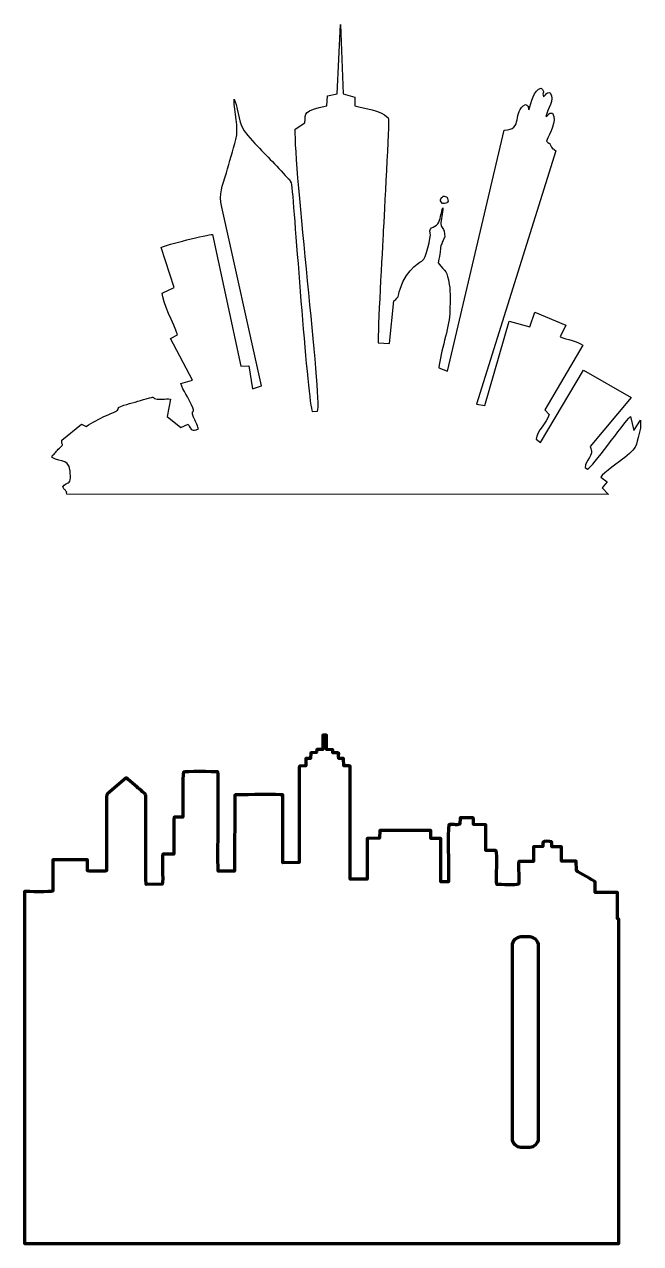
# Model space of a CAD drawing. Header units: millimetres. Extents: x -912 to 48, y -38 to 187.
# Drawn here: x -44.5 to 47.7, y -38 to 144.3 of the extents above; entities outside this region: 1.
import ezdxf

# ---------------------------------------------------------------- set-up
doc = ezdxf.new("R2010")
doc.units = ezdxf.units.MM
doc.header["$MEASUREMENT"] = 0
doc.header["$XCLIPFRAME"] = 0
doc.layers.add('Layer 1', color=7, linetype='Continuous')
doc.layers.add('Master Desktop', color=7, linetype='Continuous', plot=False)
picture_1 = doc.add_image_def('image1.jpg', size_in_pixel=(38074, 14274))

msp = doc.modelspace()

# ---------------------------------------------------------------- linework, layer by layer
at = {"layer": 'Layer 1', "lineweight": 70}
for points, knots in [([(44.45, 5.8218), (44.45, 5.8218), (44.45, 10.513), (44.45, 10.513), (44.45, 10.513), (44.1726, 10.5207), (44.3437, 10.5214), (44.2765, 10.5724), (44.2765, 10.5724), (44.2765, 10.5724), (44.2757, 14.4842), (44.2757, 14.4842), (44.2757, 14.4842), (44.2757, 14.4842), (40.9418, 14.4816), (40.9418, 14.4816), (40.9418, 14.4816), (40.9418, 14.4816), (40.9323, 16.0672), (40.9323, 16.0672), (40.9323, 16.0672), (40.6715, 16.3199), (38.5496, 17.3775), (38.1145, 17.7577), (38.1145, 17.7577), (38.1145, 17.7577), (38.0932, 19.1718), (38.0932, 19.1718), (38.0932, 19.1718), (38.0932, 19.1718), (35.9052, 19.1847), (35.9052, 19.1847), (35.9052, 19.1847), (35.9052, 19.1847), (35.8984, 21.3327), (35.8984, 21.3327), (35.8984, 21.3327), (35.8984, 21.3327), (34.4672, 21.3348), (34.4672, 21.3348), (34.4672, 21.3348), (34.4514, 21.5597), (34.4841, 21.8696), (34.4143, 22.0467), (34.4143, 22.0467), (34.1486, 22.125), (33.1883, 22.2551), (33.1211, 21.9029), (33.1211, 21.9029), (33.1071, 21.8297), (33.1085, 21.812), (33.1042, 21.7381), (33.1042, 21.7381), (33.0949, 21.5801), (33.1118, 21.5243), (33.0824, 21.3526), (33.0824, 21.3526), (33.0824, 21.3526), (31.6879, 21.3301), (31.6879, 21.3301), (31.6879, 21.3301), (31.6879, 21.3301), (31.684, 19.1288), (31.684, 19.1288), (31.684, 19.1288), (31.684, 19.1288), (29.496, 19.1061), (29.496, 19.1061), (29.496, 19.1061), (29.3961, 18.2927), (29.6227, 16.2841), (29.4413, 15.7127), (29.4413, 15.7127), (29.0691, 15.558), (26.8311, 15.6815), (26.208, 15.6621), (26.208, 15.6621), (26.1152, 16.4591), (26.3223, 20.4001), (26.1419, 20.7036), (26.1419, 20.7036), (26.0372, 20.8178), (25.6231, 20.7614), (25.4477, 20.7608), (25.4477, 20.7608), (25.1613, 20.7598), (24.8749, 20.761), (24.5884, 20.76), (24.5884, 20.76), (24.5884, 20.76), (24.5862, 24.608), (24.5862, 24.608), (24.5862, 24.608), (24.5862, 24.608), (22.7211, 24.6373), (22.7211, 24.6373), (22.7211, 24.6373), (22.7348, 24.9559), (22.7783, 25.3338), (22.6901, 25.6268), (22.6901, 25.6268), (22.6901, 25.6268), (20.716, 25.6391), (20.716, 25.6391), (20.716, 25.6391), (20.716, 25.6391), (20.6597, 24.6759), (20.6597, 24.6759), (20.6597, 24.6759), (20.2164, 24.5108), (19.3966, 24.7742), (19.0468, 24.5758), (19.0468, 24.5758), (18.8503, 24.2611), (19.0453, 17.2184), (18.9726, 16.0973), (18.9726, 16.0973), (18.9726, 16.0973), (17.8343, 16.0979), (17.8343, 16.0979), (17.8343, 16.0979), (17.8343, 16.0979), (17.8268, 22.5514), (17.8268, 22.5514), (17.8268, 22.5514), (17.8268, 22.5514), (16.3345, 22.5782), (16.3345, 22.5782), (16.3345, 22.5782), (16.3345, 22.5782), (16.3259, 23.7553), (16.3259, 23.7553), (16.3259, 23.7553), (16.3259, 23.7553), (8.705, 23.7558), (8.705, 23.7558), (8.705, 23.7558), (8.705, 23.7558), (8.6835, 22.5981), (8.6835, 22.5981), (8.6835, 22.5981), (8.6835, 22.5981), (6.8222, 22.5663), (6.8222, 22.5663), (6.8222, 22.5663), (6.8222, 22.5663), (6.8095, 16.4776), (6.8095, 16.4776), (6.8095, 16.4776), (6.8095, 16.4776), (4.2882, 16.4537), (4.2882, 16.4537), (4.2882, 16.4537), (4.2882, 16.4537), (4.2816, 33.3519), (4.2816, 33.3519), (4.2816, 33.3519), (4.0028, 33.4586), (3.6347, 33.4033), (3.3283, 33.4056), (3.3283, 33.4056), (3.3283, 33.4056), (3.2947, 34.5082), (3.2947, 34.5082), (3.2947, 34.5082), (3.2947, 34.5082), (2.606, 34.5285), (2.606, 34.5285), (2.606, 34.5285), (2.3669, 35.4592), (3.0556, 35.3494), (1.699, 35.3802), (1.699, 35.3802), (1.699, 35.3802), (1.6674, 35.8305), (1.6674, 35.8305), (1.6674, 35.8305), (1.6674, 35.8305), (0.7262, 35.8522), (0.7262, 35.8522), (0.7262, 35.8522), (0.7262, 35.8522), (0.7259, 38.0294), (0.7259, 38.0294), (0.7259, 38.0294), (0.7259, 38.0294), (0.2049, 38.0294), (0.2049, 38.0294), (0.2049, 38.0294), (0.2049, 38.0294), (0.2046, 35.861), (0.2046, 35.861), (0.2046, 35.861), (0.2046, 35.861), (-0.7029, 35.8431), (-0.7029, 35.8431), (-0.7029, 35.8431), (-0.7029, 35.8431), (-0.7381, 35.3992), (-0.7381, 35.3992), (-0.7381, 35.3992), (-0.7381, 35.3992), (-1.6005, 35.3705), (-1.6005, 35.3705), (-1.6005, 35.3705), (-1.6005, 35.3705), (-1.6296, 34.5381), (-1.6296, 34.5381), (-1.6296, 34.5381), (-1.6296, 34.5381), (-2.3491, 34.5199), (-2.3491, 34.5199), (-2.3491, 34.5199), (-2.3491, 34.5199), (-2.3558, 33.4437), (-2.3558, 33.4437), (-2.3558, 33.4437), (-2.3558, 33.4437), (-3.309, 33.3974), (-3.309, 33.3974), (-3.309, 33.3974), (-3.4311, 32.8514), (-3.3194, 20.078), (-3.3457, 18.946), (-3.3457, 18.946), (-3.3457, 18.946), (-5.8041, 18.9256), (-5.8041, 18.9256), (-5.8041, 18.9256), (-5.8041, 18.9256), (-5.8089, 29.0675), (-5.8089, 29.0675), (-5.8089, 29.0675), (-6.3252, 29.1699), (-11.1879, 29.1006), (-12.5598, 29.1044), (-12.5598, 29.1044), (-12.9892, 29.1056), (-12.8857, 29.0719), (-12.943, 29.0525), (-12.943, 29.0525), (-12.9548, 29.0485), (-12.9746, 29.0406), (-12.9886, 29.0316), (-12.9886, 29.0316), (-12.9886, 29.0316), (-13.0081, 17.6793), (-13.0081, 17.6793), (-13.0081, 17.6793), (-13.0081, 17.6793), (-15.4544, 17.6954), (-15.4544, 17.6954), (-15.4544, 17.6954), (-15.5438, 19.1166), (-15.4633, 23.3922), (-15.4633, 25.1211), (-15.4633, 25.1211), (-15.4633, 26.0323), (-15.4034, 32.1622), (-15.498, 32.5085), (-15.498, 32.5085), (-16.1132, 32.5487), (-20.4532, 32.6188), (-20.6674, 32.4639), (-20.6674, 32.4639), (-20.8178, 32.3198), (-20.7273, 25.9889), (-20.7314, 25.7627), (-20.7314, 25.7627), (-20.7314, 25.7627), (-22.0438, 25.7656), (-22.0438, 25.7656), (-22.0438, 25.7656), (-22.1368, 25.0703), (-22.0779, 21.2909), (-22.0851, 20.2267), (-22.0851, 20.2267), (-22.0851, 20.2267), (-23.752, 20.2282), (-23.752, 20.2282), (-23.752, 20.2282), (-23.8945, 19.4965), (-23.6641, 16.2971), (-23.8155, 15.7082), (-23.8155, 15.7082), (-23.8155, 15.7082), (-26.2368, 15.7003), (-26.2368, 15.7003), (-26.2368, 15.7003), (-26.3342, 16.0552), (-26.2935, 26.7113), (-26.2718, 28.6263), (-26.2718, 28.6263), (-26.2638, 29.3384), (-26.4289, 29.1801), (-27.2963, 29.9814), (-27.2963, 29.9814), (-27.4324, 30.1072), (-29.1324, 31.6233), (-29.2263, 31.6258), (-29.2263, 31.6258), (-29.2263, 31.6258), (-31.9979, 29.2464), (-31.9979, 29.2464), (-31.9979, 29.2464), (-32.263, 28.9934), (-32.1731, 28.7406), (-32.1722, 28.3278), (-32.1722, 28.3278), (-32.1722, 28.3278), (-32.1726, 17.7175), (-32.1726, 17.7175), (-32.1726, 17.7175), (-32.5213, 17.625), (-34.551, 17.6644), (-34.9985, 17.7036), (-34.9985, 17.7036), (-34.9985, 17.7036), (-34.9967, 19.3821), (-34.9967, 19.3821), (-34.9967, 19.3821), (-34.9967, 19.3821), (-40.1847, 19.3805), (-40.1847, 19.3805), (-40.1847, 19.3805), (-40.1847, 19.3805), (-40.1927, 14.7969), (-40.1927, 14.7969), (-40.1927, 14.7969), (-40.2281, 14.601), (-40.1959, 14.7326), (-40.2369, 14.6571), (-40.2369, 14.6571), (-40.4608, 14.5622), (-43.97, 14.5905), (-44.4484, 14.6347), (-44.4484, 14.6347), (-44.4484, 14.6347), (-44.45, 5.8218), (-44.45, 5.8218)], [0, 0, 0, 0, 0.01162791, 0.01162791, 0.01162791, 0.01162791, 0.02325581, 0.02325581, 0.02325581, 0.02325581, 0.03488372, 0.03488372, 0.03488372, 0.03488372, 0.04651163, 0.04651163, 0.04651163, 0.04651163, 0.05813953, 0.05813953, 0.05813953, 0.05813953, 0.06976744, 0.06976744, 0.06976744, 0.06976744, 0.08139535, 0.08139535, 0.08139535, 0.08139535, 0.09302326, 0.09302326, 0.09302326, 0.09302326, 0.10465116, 0.10465116, 0.10465116, 0.10465116, 0.11627907, 0.11627907, 0.11627907, 0.11627907, 0.12790698, 0.12790698, 0.12790698, 0.12790698, 0.13953488, 0.13953488, 0.13953488, 0.13953488, 0.15116279, 0.15116279, 0.15116279, 0.15116279, 0.1627907, 0.1627907, 0.1627907, 0.1627907, 0.1744186, 0.1744186, 0.1744186, 0.1744186, 0.18604651, 0.18604651, 0.18604651, 0.18604651, 0.19767442, 0.19767442, 0.19767442, 0.19767442, 0.20930233, 0.20930233, 0.20930233, 0.20930233, 0.22093023, 0.22093023, 0.22093023, 0.22093023, 0.23255814, 0.23255814, 0.23255814, 0.23255814, 0.24418605, 0.24418605, 0.24418605, 0.24418605, 0.25581395, 0.25581395, 0.25581395, 0.25581395, 0.26744186, 0.26744186, 0.26744186, 0.26744186, 0.27906977, 0.27906977, 0.27906977, 0.27906977, 0.29069767, 0.29069767, 0.29069767, 0.29069767, 0.30232558, 0.30232558, 0.30232558, 0.30232558, 0.31395349, 0.31395349, 0.31395349, 0.31395349, 0.3255814, 0.3255814, 0.3255814, 0.3255814, 0.3372093, 0.3372093, 0.3372093, 0.3372093, 0.34883721, 0.34883721, 0.34883721, 0.34883721, 0.36046512, 0.36046512, 0.36046512, 0.36046512, 0.37209302, 0.37209302, 0.37209302, 0.37209302, 0.38372093, 0.38372093, 0.38372093, 0.38372093, 0.39534884, 0.39534884, 0.39534884, 0.39534884, 0.40697674, 0.40697674, 0.40697674, 0.40697674, 0.41860465, 0.41860465, 0.41860465, 0.41860465, 0.43023256, 0.43023256, 0.43023256, 0.43023256, 0.44186047, 0.44186047, 0.44186047, 0.44186047, 0.45348837, 0.45348837, 0.45348837, 0.45348837, 0.46511628, 0.46511628, 0.46511628, 0.46511628, 0.47674419, 0.47674419, 0.47674419, 0.47674419, 0.48837209, 0.48837209, 0.48837209, 0.48837209, 0.5, 0.5, 0.5, 0.5, 0.51162791, 0.51162791, 0.51162791, 0.51162791, 0.52325581, 0.52325581, 0.52325581, 0.52325581, 0.53488372, 0.53488372, 0.53488372, 0.53488372, 0.54651163, 0.54651163, 0.54651163, 0.54651163, 0.55813953, 0.55813953, 0.55813953, 0.55813953, 0.56976744, 0.56976744, 0.56976744, 0.56976744, 0.58139535, 0.58139535, 0.58139535, 0.58139535, 0.59302326, 0.59302326, 0.59302326, 0.59302326, 0.60465116, 0.60465116, 0.60465116, 0.60465116, 0.61627907, 0.61627907, 0.61627907, 0.61627907, 0.62790698, 0.62790698, 0.62790698, 0.62790698, 0.63953488, 0.63953488, 0.63953488, 0.63953488, 0.65116279, 0.65116279, 0.65116279, 0.65116279, 0.6627907, 0.6627907, 0.6627907, 0.6627907, 0.6744186, 0.6744186, 0.6744186, 0.6744186, 0.68604651, 0.68604651, 0.68604651, 0.68604651, 0.69767442, 0.69767442, 0.69767442, 0.69767442, 0.70930233, 0.70930233, 0.70930233, 0.70930233, 0.72093023, 0.72093023, 0.72093023, 0.72093023, 0.73255814, 0.73255814, 0.73255814, 0.73255814, 0.74418605, 0.74418605, 0.74418605, 0.74418605, 0.75581395, 0.75581395, 0.75581395, 0.75581395, 0.76744186, 0.76744186, 0.76744186, 0.76744186, 0.77906977, 0.77906977, 0.77906977, 0.77906977, 0.79069767, 0.79069767, 0.79069767, 0.79069767, 0.80232558, 0.80232558, 0.80232558, 0.80232558, 0.81395349, 0.81395349, 0.81395349, 0.81395349, 0.8255814, 0.8255814, 0.8255814, 0.8255814, 0.8372093, 0.8372093, 0.8372093, 0.8372093, 0.84883721, 0.84883721, 0.84883721, 0.84883721, 0.86046512, 0.86046512, 0.86046512, 0.86046512, 0.87209302, 0.87209302, 0.87209302, 0.87209302, 0.88372093, 0.88372093, 0.88372093, 0.88372093, 0.89534884, 0.89534884, 0.89534884, 0.89534884, 0.90697674, 0.90697674, 0.90697674, 0.90697674, 0.91860465, 0.91860465, 0.91860465, 0.91860465, 0.93023256, 0.93023256, 0.93023256, 0.93023256, 0.94186047, 0.94186047, 0.94186047, 0.94186047, 0.95348837, 0.95348837, 0.95348837, 0.95348837, 0.96511628, 0.96511628, 0.96511628, 0.96511628, 0.97674419, 0.97674419, 0.97674419, 0.97674419, 1, 1, 1, 1]), ([(29.8298, 7.8268), (29.8298, 7.8268), (31.1302, 7.8268), (31.1302, 7.8268), (31.1302, 7.8268), (31.8581, 7.8268), (32.4536, 7.2313), (32.4536, 6.5034), (32.4536, 6.5034), (32.4536, 6.5034), (32.4536, -22.2828), (32.4536, -22.2828), (32.4536, -22.2828), (32.4536, -23.0107), (31.8581, -23.6062), (31.1302, -23.6062), (31.1302, -23.6062), (31.1302, -23.6062), (29.8298, -23.6062), (29.8298, -23.6062), (29.8298, -23.6062), (29.1019, -23.6062), (28.5064, -23.0107), (28.5064, -22.2828), (28.5064, -22.2828), (28.5064, -22.2828), (28.5064, 6.5034), (28.5064, 6.5034), (28.5064, 6.5034), (28.5064, 7.2313), (29.1019, 7.8268), (29.8298, 7.8268)], [0, 0, 0, 0, 0.11111111, 0.11111111, 0.11111111, 0.11111111, 0.22222222, 0.22222222, 0.22222222, 0.22222222, 0.33333333, 0.33333333, 0.33333333, 0.33333333, 0.44444444, 0.44444444, 0.44444444, 0.44444444, 0.55555556, 0.55555556, 0.55555556, 0.55555556, 0.66666667, 0.66666667, 0.66666667, 0.66666667, 0.77777778, 0.77777778, 0.77777778, 0.77777778, 1, 1, 1, 1]), ([(-44.45, 5.8218), (-44.45, 5.8218), (-44.45, -38.0293), (-44.45, -38.0293), (-44.45, -38.0293), (-44.45, -38.0293), (44.45, -38.0293), (44.45, -38.0293), (44.45, -38.0293), (44.45, -38.0293), (44.45, 5.8218), (44.45, 5.8218)], [0, 0, 0, 0, 0.25, 0.25, 0.25, 0.25, 0.5, 0.5, 0.5, 0.5, 1, 1, 1, 1])]:
    msp.add_open_spline(points, degree=3, knots=knots, dxfattribs=at)
at = {"layer": 'Master Desktop'}
for points, knots in [([(-40.2915, 79.7828), (-40.2915, 79.7828), (-40.2915, 79.5387), (-40.2915, 79.5387), (-40.2915, 79.5387), (-38.9785, 78.6713), (-37.4944, 79.699), (-37.5528, 76.504), (-37.5528, 76.504), (-37.571, 75.5045), (-38.1173, 75.8966), (-38.701, 75.1494), (-38.701, 75.1494), (-38.4522, 74.6006), (-38.4831, 74.8997), (-38.2269, 74.5246), (-38.2269, 74.5246), (-37.9494, 74.1181), (-38.2935, 74.4271), (-38.0757, 74.0545), (-38.0757, 74.0545), (-38.0757, 74.0545), (42.9415, 74.0165), (42.9415, 74.0165), (42.9415, 74.0165), (42.9415, 74.0165), (41.9971, 74.9994), (41.9971, 74.9994), (41.9971, 74.9994), (41.9971, 74.9994), (42.6997, 75.8922), (42.6997, 75.8922), (42.6997, 75.8922), (42.6997, 75.8922), (41.7994, 76.5987), (41.7994, 76.5987), (41.7994, 76.5987), (42.0239, 77.1764), (44.6959, 79.0164), (45.3523, 79.5179), (45.3523, 79.5179), (47.656, 81.2779), (46.9307, 81.5899), (47.7263, 83.9367), (47.7263, 83.9367), (47.7263, 83.9367), (47.7263, 85.1262), (47.7263, 85.1262), (47.7263, 85.1262), (47.7263, 85.1262), (46.7327, 83.5583), (46.7327, 83.5583), (46.7327, 83.5583), (46.7327, 83.5583), (46.2219, 85.6744), (46.2219, 85.6744), (46.2219, 85.6744), (44.9942, 84.508), (40.5612, 78.0764), (39.7693, 77.7989), (39.7693, 77.7989), (39.7693, 77.7989), (39.413, 78.022), (39.413, 78.022), (39.413, 78.022), (39.443, 78.574), (39.7915, 78.9929), (40.0609, 79.5299), (40.0609, 79.5299), (40.5509, 80.5066), (40.4359, 80.2596), (40.1599, 81.1964), (40.1599, 81.1964), (40.1599, 81.1964), (46.328, 88.5078), (46.328, 88.5078), (46.328, 88.5078), (46.328, 88.5078), (39.2028, 92.6085), (39.2028, 92.6085), (39.2028, 92.6085), (39.2028, 92.6085), (32.7439, 81.7626), (32.7439, 81.7626), (32.7439, 81.7626), (32.7439, 81.7626), (32.0914, 82.2571), (32.0914, 82.2571), (32.0914, 82.2571), (32.2143, 83.5729), (33.687, 84.6683), (34.0308, 85.9504), (34.0308, 85.9504), (34.0308, 85.9504), (33.4177, 86.6752), (33.4177, 86.6752), (33.4177, 86.6752), (33.4177, 86.6752), (39.0883, 96.326), (39.0883, 96.326), (39.0883, 96.326), (38.256, 96.9684), (36.7376, 97.1627), (35.6775, 97.5695), (35.6775, 97.5695), (35.6775, 97.5695), (36.5205, 99.34), (36.5205, 99.34), (36.5205, 99.34), (36.5205, 99.34), (31.8997, 101.29), (31.8997, 101.29), (31.8997, 101.29), (31.8997, 101.29), (31.1411, 99.0655), (31.1411, 99.0655), (31.1411, 99.0655), (31.1411, 99.0655), (28.0592, 99.9455), (28.0592, 99.9455), (28.0592, 99.9455), (28.0592, 99.9455), (24.4348, 87.2973), (24.4348, 87.2973), (24.4348, 87.2973), (24.4348, 87.2973), (23.2016, 87.5183), (23.2016, 87.5183), (23.2016, 87.5183), (23.2016, 87.5183), (35.0409, 125.4124), (35.0409, 125.4124), (35.0409, 125.4124), (34.3201, 126.0377), (34.6673, 125.3898), (34.3047, 126.1488), (34.3047, 126.1488), (33.9955, 126.7963), (34.2841, 126.2399), (33.6592, 126.8276), (33.6592, 126.8276), (34.1014, 128.1099), (35.2964, 129.7204), (34.5372, 131.0392), (34.5372, 131.0392), (33.7379, 131.0356), (34.2925, 130.9283), (33.5696, 130.5416), (33.5696, 130.5416), (33.761, 131.6859), (35.0371, 132.9637), (34.1287, 134.1215), (34.1287, 134.1215), (33.5269, 134.1029), (33.6875, 133.9021), (33.2202, 133.4792), (33.2202, 133.4792), (32.8814, 134.2352), (33.5922, 134.0885), (32.8256, 134.7785), (32.8256, 134.7785), (31.737, 134.5026), (31.3751, 132.5895), (31.0256, 131.5457), (31.0256, 131.5457), (30.787, 132.1272), (31.1578, 131.9397), (30.499, 132.3275), (30.499, 132.3275), (28.4694, 131.3139), (30.2677, 128.4794), (27.3193, 128.496), (27.3193, 128.496), (27.3193, 128.496), (18.8246, 92.4593), (18.8246, 92.4593), (18.8246, 92.4593), (18.8246, 92.4593), (17.5257, 92.9239), (17.5257, 92.9239), (17.5257, 92.9239), (17.7925, 95.3965), (19.0703, 98.8298), (19.1729, 101.0176), (19.1729, 101.0176), (19.2223, 102.0707), (19.2982, 104.3701), (19.1047, 105.423), (19.1047, 105.423), (18.7132, 107.5526), (18.6342, 107.1882), (17.4482, 108.6425), (17.4482, 108.6425), (18.1021, 111.7602), (17.4298, 110.257), (18.3295, 112.3631), (18.3295, 112.3631), (18.3462, 112.4023), (18.4182, 112.4323), (18.4182, 112.4779), (18.4182, 112.4779), (18.4183, 114.0875), (17.8948, 113.7114), (17.8484, 114.4687), (17.8484, 114.4687), (17.8185, 114.9565), (18.1364, 116.1713), (18.1487, 116.8676), (18.1487, 116.8676), (17.9136, 116.237), (17.7996, 115.4328), (17.5566, 114.7452), (17.5566, 114.7452), (17.2356, 113.8373), (15.9479, 114.2152), (16.2701, 113.0787), (16.2701, 113.0787), (16.3876, 112.6641), (15.5613, 109.087), (15.1199, 108.9913), (15.1199, 108.9913), (15.0709, 108.9194), (12.7507, 107.9281), (11.7355, 104.7207), (11.7355, 104.7207), (11.3453, 103.4879), (11.711, 103.653), (10.8097, 102.9614), (10.8097, 102.9614), (10.8097, 102.9614), (10.1393, 96.5634), (10.1393, 96.5634), (10.1393, 96.5634), (10.1393, 96.5634), (8.4802, 96.6771), (8.4802, 96.6771), (8.4802, 96.6771), (8.3614, 98.1873), (9.1122, 110.7939), (9.2395, 113.5248), (9.2395, 113.5248), (9.322, 115.2954), (10.1742, 129.9415), (9.9792, 130.3472), (9.9792, 130.3472), (8.6026, 131.6437), (6.5884, 131.5954), (4.9709, 132.1402), (4.9709, 132.1402), (4.9709, 132.1402), (4.9587, 133.4473), (4.9587, 133.4473), (4.9587, 133.4473), (4.9587, 133.4473), (3.2088, 133.9062), (3.2088, 133.9062), (3.2088, 133.9062), (3.2088, 133.9062), (2.844, 144.3087), (2.844, 144.3087), (2.844, 144.3087), (2.844, 144.3087), (2.317, 133.9175), (2.317, 133.9175), (2.317, 133.9175), (2.317, 133.9175), (0.8655, 133.6217), (0.8655, 133.6217), (0.8655, 133.6217), (0.8655, 133.6217), (0.8077, 132.1525), (0.8077, 132.1525), (0.8077, 132.1525), (-2.8015, 131.2825), (-2.424, 131.1886), (-2.4791, 129.5738), (-2.4791, 129.5738), (-2.4791, 129.5738), (-3.9337, 128.6549), (-3.9337, 128.6549), (-3.9337, 128.6549), (-4.1252, 122.8632), (0.0669, 87.9947), (-0.584, 86.4776), (-0.584, 86.4776), (-0.584, 86.4776), (-1.3808, 86.4098), (-1.3808, 86.4098), (-1.3808, 86.4098), (-2.0392, 87.5972), (-3.9143, 114.3336), (-4.4302, 119.8517), (-4.4302, 119.8517), (-4.5567, 121.2052), (-4.8692, 121.0571), (-5.7421, 122.0576), (-5.7421, 122.0576), (-7.4694, 124.0374), (-9.093, 125.4453), (-11.0464, 127.7017), (-11.0464, 127.7017), (-12.6983, 129.61), (-12.1814, 130.9998), (-13.0633, 133.1027), (-13.0633, 133.1027), (-13.1133, 131.2251), (-12.3252, 128.8684), (-12.8033, 127.1108), (-12.8033, 127.1108), (-13.2593, 125.4347), (-13.7627, 123.7633), (-14.237, 122.0874), (-14.237, 122.0874), (-14.8252, 120.0088), (-15.421, 119.1237), (-14.9381, 116.9763), (-14.9381, 116.9763), (-14.9381, 116.9763), (-9.0016, 90.2657), (-9.0016, 90.2657), (-9.0016, 90.2657), (-9.0016, 90.2657), (-10.3372, 89.7937), (-10.3372, 89.7937), (-10.3372, 89.7937), (-10.3372, 89.7937), (-10.8796, 93.2693), (-10.8796, 93.2693), (-10.8796, 93.2693), (-10.8796, 93.2693), (-12.074, 93.1941), (-12.074, 93.1941), (-12.074, 93.1941), (-12.074, 93.1941), (-16.3124, 112.8766), (-16.3124, 112.8766), (-16.3124, 112.8766), (-17.0342, 112.9283), (-23.21, 111.3367), (-24.0074, 110.9454), (-24.0074, 110.9454), (-24.0074, 110.9454), (-22.0606, 104.9376), (-22.0606, 104.9376), (-22.0606, 104.9376), (-22.0606, 104.9376), (-23.8466, 104.1285), (-23.8466, 104.1285), (-23.8466, 104.1285), (-23.8013, 102.8011), (-22.0538, 99.4425), (-21.5509, 97.9041), (-21.5509, 97.9041), (-21.5509, 97.9041), (-22.5746, 97.3331), (-22.5746, 97.3331), (-22.5746, 97.3331), (-22.5746, 97.3331), (-19.2909, 91.1129), (-19.2909, 91.1129), (-19.2909, 91.1129), (-19.2909, 91.1129), (-21.0693, 90.5982), (-21.0693, 90.5982), (-21.0693, 90.5982), (-20.7016, 89.6001), (-19.9128, 88.3962), (-19.4451, 87.4206), (-19.4451, 87.4206), (-18.7039, 85.8747), (-19.6983, 86.9395), (-19.156, 85.591), (-19.156, 85.591), (-18.9092, 84.9772), (-18.5381, 84.4724), (-18.4273, 83.8401), (-18.4273, 83.8401), (-19.4329, 83.3448), (-19.4132, 83.6607), (-19.9657, 84.5218), (-19.9657, 84.5218), (-19.9657, 84.5218), (-21.0417, 84.0339), (-21.0417, 84.0339), (-21.0417, 84.0339), (-21.0417, 84.0339), (-23.0723, 85.6753), (-23.0723, 85.6753), (-23.0723, 85.6753), (-23.0723, 85.6753), (-22.6072, 88.2787), (-22.6072, 88.2787), (-22.6072, 88.2787), (-23.3075, 88.3348), (-24.3084, 88.1843), (-24.7942, 88.304), (-24.7942, 88.304), (-25.5256, 88.4844), (-24.6896, 88.7721), (-26.2248, 88.3133), (-26.2248, 88.3133), (-27.3457, 87.9782), (-28.437, 87.6792), (-29.5591, 87.3388), (-29.5591, 87.3388), (-31.1567, 86.8543), (-29.7948, 87.0531), (-30.8113, 86.4311), (-30.8113, 86.4311), (-31.1531, 86.222), (-31.8664, 85.9937), (-32.2994, 85.7743), (-32.2994, 85.7743), (-33.1828, 85.3265), (-34.4043, 84.7599), (-35.1962, 84.1939), (-35.1962, 84.1939), (-35.1962, 84.1939), (-35.893, 84.5089), (-35.893, 84.5089), (-35.893, 84.5089), (-35.893, 84.5089), (-38.8304, 82.1156), (-38.8304, 82.1156), (-38.8304, 82.1156), (-38.9903, 81.1908), (-38.3509, 81.771), (-39.1996, 80.9527), (-39.1996, 80.9527), (-39.7069, 80.4635), (-39.8369, 80.1329), (-40.2915, 79.7828)], [0, 0, 0, 0, 0.00917431, 0.00917431, 0.00917431, 0.00917431, 0.01834862, 0.01834862, 0.01834862, 0.01834862, 0.02752294, 0.02752294, 0.02752294, 0.02752294, 0.03669725, 0.03669725, 0.03669725, 0.03669725, 0.04587156, 0.04587156, 0.04587156, 0.04587156, 0.05504587, 0.05504587, 0.05504587, 0.05504587, 0.06422018, 0.06422018, 0.06422018, 0.06422018, 0.0733945, 0.0733945, 0.0733945, 0.0733945, 0.08256881, 0.08256881, 0.08256881, 0.08256881, 0.09174312, 0.09174312, 0.09174312, 0.09174312, 0.10091743, 0.10091743, 0.10091743, 0.10091743, 0.11009174, 0.11009174, 0.11009174, 0.11009174, 0.11926606, 0.11926606, 0.11926606, 0.11926606, 0.12844037, 0.12844037, 0.12844037, 0.12844037, 0.13761468, 0.13761468, 0.13761468, 0.13761468, 0.14678899, 0.14678899, 0.14678899, 0.14678899, 0.1559633, 0.1559633, 0.1559633, 0.1559633, 0.16513761, 0.16513761, 0.16513761, 0.16513761, 0.17431193, 0.17431193, 0.17431193, 0.17431193, 0.18348624, 0.18348624, 0.18348624, 0.18348624, 0.19266055, 0.19266055, 0.19266055, 0.19266055, 0.20183486, 0.20183486, 0.20183486, 0.20183486, 0.21100917, 0.21100917, 0.21100917, 0.21100917, 0.22018349, 0.22018349, 0.22018349, 0.22018349, 0.2293578, 0.2293578, 0.2293578, 0.2293578, 0.23853211, 0.23853211, 0.23853211, 0.23853211, 0.24770642, 0.24770642, 0.24770642, 0.24770642, 0.25688073, 0.25688073, 0.25688073, 0.25688073, 0.26605505, 0.26605505, 0.26605505, 0.26605505, 0.27522936, 0.27522936, 0.27522936, 0.27522936, 0.28440367, 0.28440367, 0.28440367, 0.28440367, 0.29357798, 0.29357798, 0.29357798, 0.29357798, 0.30275229, 0.30275229, 0.30275229, 0.30275229, 0.31192661, 0.31192661, 0.31192661, 0.31192661, 0.32110092, 0.32110092, 0.32110092, 0.32110092, 0.33027523, 0.33027523, 0.33027523, 0.33027523, 0.33944954, 0.33944954, 0.33944954, 0.33944954, 0.34862385, 0.34862385, 0.34862385, 0.34862385, 0.35779817, 0.35779817, 0.35779817, 0.35779817, 0.36697248, 0.36697248, 0.36697248, 0.36697248, 0.37614679, 0.37614679, 0.37614679, 0.37614679, 0.3853211, 0.3853211, 0.3853211, 0.3853211, 0.39449541, 0.39449541, 0.39449541, 0.39449541, 0.40366972, 0.40366972, 0.40366972, 0.40366972, 0.41284404, 0.41284404, 0.41284404, 0.41284404, 0.42201835, 0.42201835, 0.42201835, 0.42201835, 0.43119266, 0.43119266, 0.43119266, 0.43119266, 0.44036697, 0.44036697, 0.44036697, 0.44036697, 0.44954128, 0.44954128, 0.44954128, 0.44954128, 0.4587156, 0.4587156, 0.4587156, 0.4587156, 0.46788991, 0.46788991, 0.46788991, 0.46788991, 0.47706422, 0.47706422, 0.47706422, 0.47706422, 0.48623853, 0.48623853, 0.48623853, 0.48623853, 0.49541284, 0.49541284, 0.49541284, 0.49541284, 0.50458716, 0.50458716, 0.50458716, 0.50458716, 0.51376147, 0.51376147, 0.51376147, 0.51376147, 0.52293578, 0.52293578, 0.52293578, 0.52293578, 0.53211009, 0.53211009, 0.53211009, 0.53211009, 0.5412844, 0.5412844, 0.5412844, 0.5412844, 0.55045872, 0.55045872, 0.55045872, 0.55045872, 0.55963303, 0.55963303, 0.55963303, 0.55963303, 0.56880734, 0.56880734, 0.56880734, 0.56880734, 0.57798165, 0.57798165, 0.57798165, 0.57798165, 0.58715596, 0.58715596, 0.58715596, 0.58715596, 0.59633028, 0.59633028, 0.59633028, 0.59633028, 0.60550459, 0.60550459, 0.60550459, 0.60550459, 0.6146789, 0.6146789, 0.6146789, 0.6146789, 0.62385321, 0.62385321, 0.62385321, 0.62385321, 0.63302752, 0.63302752, 0.63302752, 0.63302752, 0.64220183, 0.64220183, 0.64220183, 0.64220183, 0.65137615, 0.65137615, 0.65137615, 0.65137615, 0.66055046, 0.66055046, 0.66055046, 0.66055046, 0.66972477, 0.66972477, 0.66972477, 0.66972477, 0.67889908, 0.67889908, 0.67889908, 0.67889908, 0.68807339, 0.68807339, 0.68807339, 0.68807339, 0.69724771, 0.69724771, 0.69724771, 0.69724771, 0.70642202, 0.70642202, 0.70642202, 0.70642202, 0.71559633, 0.71559633, 0.71559633, 0.71559633, 0.72477064, 0.72477064, 0.72477064, 0.72477064, 0.73394495, 0.73394495, 0.73394495, 0.73394495, 0.74311927, 0.74311927, 0.74311927, 0.74311927, 0.75229358, 0.75229358, 0.75229358, 0.75229358, 0.76146789, 0.76146789, 0.76146789, 0.76146789, 0.7706422, 0.7706422, 0.7706422, 0.7706422, 0.77981651, 0.77981651, 0.77981651, 0.77981651, 0.78899083, 0.78899083, 0.78899083, 0.78899083, 0.79816514, 0.79816514, 0.79816514, 0.79816514, 0.80733945, 0.80733945, 0.80733945, 0.80733945, 0.81651376, 0.81651376, 0.81651376, 0.81651376, 0.82568807, 0.82568807, 0.82568807, 0.82568807, 0.83486239, 0.83486239, 0.83486239, 0.83486239, 0.8440367, 0.8440367, 0.8440367, 0.8440367, 0.85321101, 0.85321101, 0.85321101, 0.85321101, 0.86238532, 0.86238532, 0.86238532, 0.86238532, 0.87155963, 0.87155963, 0.87155963, 0.87155963, 0.88073394, 0.88073394, 0.88073394, 0.88073394, 0.88990826, 0.88990826, 0.88990826, 0.88990826, 0.89908257, 0.89908257, 0.89908257, 0.89908257, 0.90825688, 0.90825688, 0.90825688, 0.90825688, 0.91743119, 0.91743119, 0.91743119, 0.91743119, 0.9266055, 0.9266055, 0.9266055, 0.9266055, 0.93577982, 0.93577982, 0.93577982, 0.93577982, 0.94495413, 0.94495413, 0.94495413, 0.94495413, 0.95412844, 0.95412844, 0.95412844, 0.95412844, 0.96330275, 0.96330275, 0.96330275, 0.96330275, 0.97247706, 0.97247706, 0.97247706, 0.97247706, 0.98165138, 0.98165138, 0.98165138, 0.98165138, 1, 1, 1, 1]), ([(17.9553, 118.3964), (17.6921, 117.7878), (17.7367, 117.9671), (18.1029, 117.5158), (18.1029, 117.5158), (18.8747, 117.4524), (19.1535, 117.8153), (18.7186, 118.5279), (18.7186, 118.5279), (17.9073, 118.7007), (18.4087, 118.6817), (17.9553, 118.3964)], [0, 0, 0, 0, 0.25, 0.25, 0.25, 0.25, 0.5, 0.5, 0.5, 0.5, 1, 1, 1, 1])]:
    msp.add_open_spline(points, degree=3, knots=knots, dxfattribs=at)

# ---------------------------------------------------------------- pictures from other files: only their frames are drawn
image = msp.add_image(picture_1, insert=(-899.407, -11.0771), size_in_units=(528.8056, 198.25), dxfattribs=at)
image.set_boundary_path([(-899.407, -11.077), (-370.593, 187.184)])
image.dxf.flags = 3

doc.saveas('drawing.dxf')
